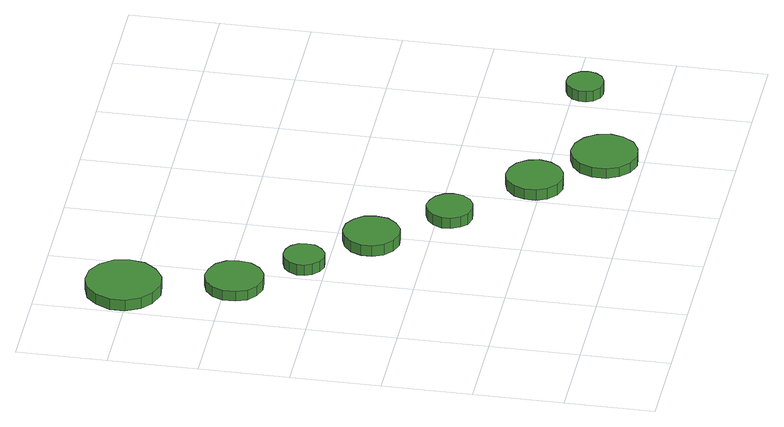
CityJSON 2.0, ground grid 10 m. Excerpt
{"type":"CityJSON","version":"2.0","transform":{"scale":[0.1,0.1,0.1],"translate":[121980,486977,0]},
"CityObjects":{
"tree1":{"type":"SolitaryVegetationObject","attributes":{"function":"something"},"geometry":[{"type":"MultiSurface","lod":"1","boundaries":[[[0,1,2,3,4,5,6,7,8,9,10,11,12,13,14]],[[15,16,17,18,19,20,21,22,23,24,25,26,27,28,29]],[[0,29,28,1]],[[1,28,27,2]],[[2,27,26,3]],[[3,26,25,4]],[[4,25,24,5]],[[5,24,23,6]],[[6,23,22,7]],[[7,22,21,8]],[[8,21,20,9]],[[9,20,19,10]],[[10,19,18,11]],[[11,18,17,12]],[[12,17,16,13]],[[13,16,15,14]],[[14,15,29,0]]]}]},
"tree2":{"type":"SolitaryVegetationObject","attributes":{"function":"something"},"geometry":[{"type":"MultiSurface","lod":"1","boundaries":[[[30,31,32,33,34,35,36,37,38,39,40,41,42,43,44]],[[45,46,47,48,49,50,51,52,53,54,55,56,57,58,59]],[[30,59,58,31]],[[31,58,57,32]],[[32,57,56,33]],[[33,56,55,34]],[[34,55,54,35]],[[35,54,53,36]],[[36,53,52,37]],[[37,52,51,38]],[[38,51,50,39]],[[39,50,49,40]],[[40,49,48,41]],[[41,48,47,42]],[[42,47,46,43]],[[43,46,45,44]],[[44,45,59,30]]]}]},
"tree3":{"type":"SolitaryVegetationObject","attributes":{"function":"something"},"geometry":[{"type":"MultiSurface","lod":"1","boundaries":[[[60,61,62,63,64,65,66,67,68,69,70,71,72,73,74]],[[75,76,77,78,79,80,81,82,83,84,85,86,87,88,89]],[[60,89,88,61]],[[61,88,87,62]],[[62,87,86,63]],[[63,86,85,64]],[[64,85,84,65]],[[65,84,83,66]],[[66,83,82,67]],[[67,82,81,68]],[[68,81,80,69]],[[69,80,79,70]],[[70,79,78,71]],[[71,78,77,72]],[[72,77,76,73]],[[73,76,75,74]],[[74,75,89,60]]]}]},
"tree4":{"type":"SolitaryVegetationObject","attributes":{"function":"something"},"geometry":[{"type":"MultiSurface","lod":"1","boundaries":[[[90,91,92,93,94,95,96,97,98,99,100,101,102,103,104]],[[105,106,107,108,109,110,111,112,113,114,115,116,117,118,119]],[[90,119,118,91]],[[91,118,117,92]],[[92,117,116,93]],[[93,116,115,94]],[[94,115,114,95]],[[95,114,113,96]],[[96,113,112,97]],[[97,112,111,98]],[[98,111,110,99]],[[99,110,109,100]],[[100,109,108,101]],[[101,108,107,102]],[[102,107,106,103]],[[103,106,105,104]],[[104,105,119,90]]]}]},
"tree5":{"type":"SolitaryVegetationObject","attributes":{"function":"something"},"geometry":[{"type":"MultiSurface","lod":"1","boundaries":[[[120,121,122,123,124,125,126,127,128,129,130,131,132,133,134]],[[135,136,137,138,139,140,141,142,143,144,145,146,147,148,149]],[[120,149,148,121]],[[121,148,147,122]],[[122,147,146,123]],[[123,146,145,124]],[[124,145,144,125]],[[125,144,143,126]],[[126,143,142,127]],[[127,142,141,128]],[[128,141,140,129]],[[129,140,139,130]],[[130,139,138,131]],[[131,138,137,132]],[[132,137,136,133]],[[133,136,135,134]],[[134,135,149,120]]]}]},
"tree6":{"type":"SolitaryVegetationObject","attributes":{"function":"something"},"geometry":[{"type":"MultiSurface","lod":"1","boundaries":[[[150,151,152,153,154,155,156,157,158,159,160,161,162,163,164]],[[165,166,167,168,169,170,171,172,173,174,175,176,177,178,179]],[[150,179,178,151]],[[151,178,177,152]],[[152,177,176,153]],[[153,176,175,154]],[[154,175,174,155]],[[155,174,173,156]],[[156,173,172,157]],[[157,172,171,158]],[[158,171,170,159]],[[159,170,169,160]],[[160,169,168,161]],[[161,168,167,162]],[[162,167,166,163]],[[163,166,165,164]],[[164,165,179,150]]]}]},
"tree7":{"type":"SolitaryVegetationObject","attributes":{"function":"something"},"geometry":[{"type":"MultiSurface","lod":"1","boundaries":[[[180,181,182,183,184,185,186,187,188,189,190,191,192,193,194]],[[195,196,197,198,199,200,201,202,203,204,205,206,207,208,209]],[[180,209,208,181]],[[181,208,207,182]],[[182,207,206,183]],[[183,206,205,184]],[[184,205,204,185]],[[185,204,203,186]],[[186,203,202,187]],[[187,202,201,188]],[[188,201,200,189]],[[189,200,199,190]],[[190,199,198,191]],[[191,198,197,192]],[[192,197,196,193]],[[193,196,195,194]],[[194,195,209,180]]]}]},
"tree8":{"type":"SolitaryVegetationObject","attributes":{"function":"something"},"geometry":[{"type":"MultiSurface","lod":"1","boundaries":[[[210,211,212,213,214,215,216,217,218,219,220,221,222,223,224]],[[225,226,227,228,229,230,231,232,233,234,235,236,237,238,239]],[[210,239,238,211]],[[211,238,237,212]],[[212,237,236,213]],[[213,236,235,214]],[[214,235,234,215]],[[215,234,233,216]],[[216,233,232,217]],[[217,232,231,218]],[[218,231,230,219]],[[219,230,229,220]],[[220,229,228,221]],[[221,228,227,222]],[[222,227,226,223]],[[223,226,225,224]],[[224,225,239,210]]]}]}
},
"vertices":[
[106,392,14],[104,405,14],[96,416,14],[84,422,14],[71,424,14],[58,420,14],[48,411,14],[43,399,14],[43,385,14],[48,373,14],[58,364,14],[71,360,14],[84,361,14],[96,368,14],[104,379,14],[104,379,2],[96,368,2],[84,361,2],[71,360,2],[58,364,2],[48,373,2],[43,385,2],[43,399,2],[48,411,2],[58,420,2],[71,424,2],[84,422,2],[96,416,2],[104,405,2],[106,392,2],
[86,508,15],[83,525,15],[72,539,15],[57,548,15],[40,549,15],[23,544,15],[11,532,15],[3,516,15],[3,499,15],[11,483,15],[23,472,15],[40,466,15],[57,468,15],[72,477,15],[83,491,15],[83,491,2],[72,477,2],[57,468,2],[40,466,2],[23,472,2],[11,483,2],[3,499,2],[3,516,2],[11,532,2],[23,544,2],[40,549,2],[57,548,2],[72,539,2],[83,525,2],[86,508,2],
[153,326,14],[152,335,14],[146,343,14],[138,347,14],[129,348,14],[120,345,14],[113,339,14],[109,330,14],[109,321,14],[113,313,14],[120,306,14],[129,303,14],[138,304,14],[146,309,14],[152,317,14],[152,317,1],[146,309,1],[138,304,1],[129,303,1],[120,306,1],[113,313,1],[109,321,1],[109,330,1],[113,339,1],[120,345,1],[129,348,1],[138,347,1],[146,343,1],[152,335,1],[153,326,1],
[220,262,15],[218,275,15],[210,285,15],[199,292,15],[186,293,15],[174,289,15],[164,280,15],[159,268,15],[159,256,15],[164,244,15],[174,235,15],[186,231,15],[199,232,15],[210,239,15],[218,249,15],[218,249,2],[210,239,2],[199,232,2],[186,231,2],[174,235,2],[164,244,2],[159,256,2],[159,268,2],[164,280,2],[174,289,2],[186,293,2],[199,292,2],[210,285,2],[218,275,2],[220,262,2],
[277,187,17],[275,197,17],[268,206,17],[259,211,17],[249,213,17],[238,209,17],[231,202,17],[226,192,17],[226,182,17],[231,172,17],[238,165,17],[249,162,17],[259,163,17],[268,168,17],[275,177,17],[275,177,4],[268,168,4],[259,163,4],[249,162,4],[238,165,4],[231,172,4],[226,182,4],[226,192,4],[231,202,4],[238,209,4],[249,213,4],[259,211,4],[268,206,4],[275,197,4],[277,187,4],
[358,108,19],[355,120,19],[347,131,19],[336,137,19],[323,139,19],[311,135,19],[301,126,19],[296,114,19],[296,101,19],[301,89,19],[311,80,19],[323,76,19],[336,78,19],[347,84,19],[355,95,19],[355,95,6],[347,84,6],[336,78,6],[323,76,6],[311,80,6],[301,89,6],[296,101,6],[296,114,6],[301,126,6],[311,135,6],[323,139,6],[336,137,6],[347,131,6],[355,120,6],[358,108,6],
[421,41,20],[418,56,20],[409,68,20],[396,76,20],[381,78,20],[367,73,20],[356,63,20],[350,49,20],[350,34,20],[356,20,20],[367,10,20],[381,5,20],[396,7,20],[409,14,20],[418,27,20],[418,27,8],[409,14,8],[396,7,8],[381,5,8],[367,10,8],[356,20,8],[350,34,8],[350,49,8],[356,63,8],[367,73,8],[381,78,8],[396,76,8],[409,68,8],[418,56,8],[421,41,8],
[540,86,22],[538,95,22],[533,102,22],[525,106,22],[517,107,22],[509,104,22],[502,98,22],[499,90,22],[499,82,22],[502,74,22],[509,68,22],[517,66,22],[525,67,22],[533,71,22],[538,78,22],[538,78,9],[533,71,9],[525,67,9],[517,66,9],[509,68,9],[502,74,9],[499,82,9],[499,90,9],[502,98,9],[509,104,9],[517,107,9],[525,106,9],[533,102,9],[538,95,9],[540,86,9]
]}
